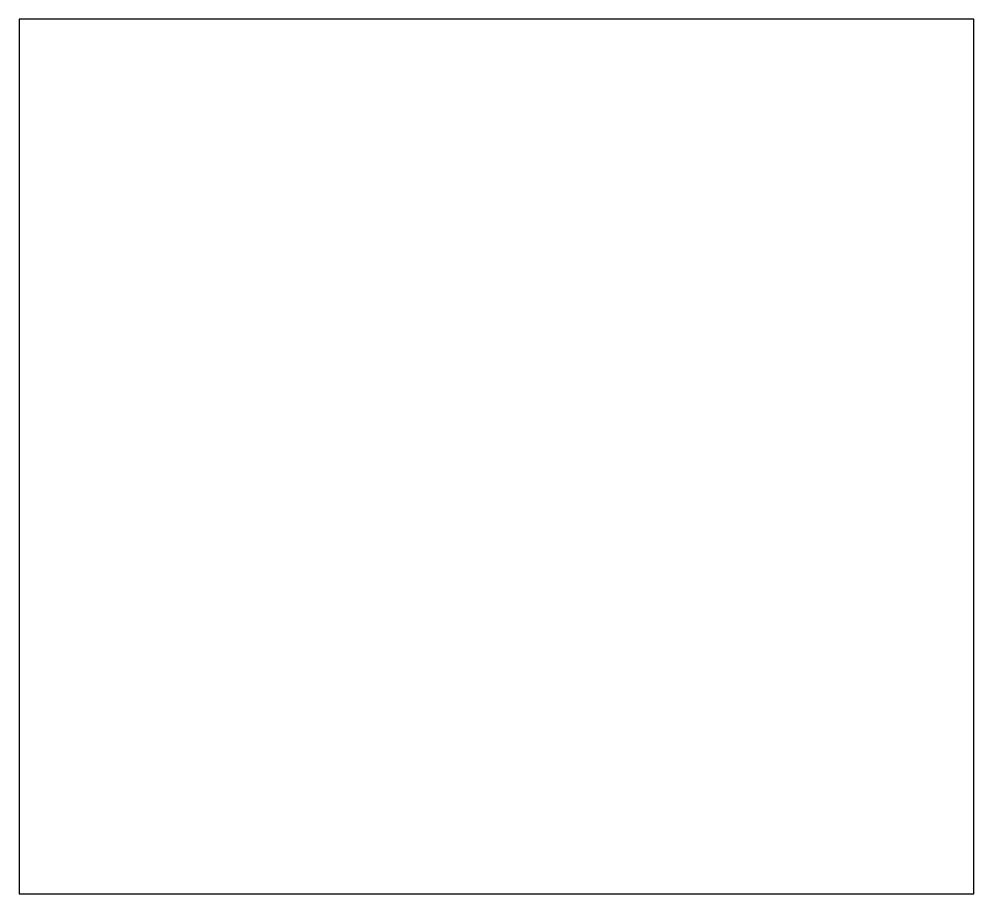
# Model space of a CAD drawing. Header units: millimetres. Extents: x -23.8 to 23.8, y -21.8 to 21.8.
import ezdxf

# ---------------------------------------------------------------- set-up
doc = ezdxf.new("R2010")
doc.units = ezdxf.units.MM

msp = doc.modelspace()

# ---------------------------------------------------------------- linework, layer by layer
msp.add_lwpolyline([(-23.8, 21.8), (-23.8, -21.8), (23.8, -21.8), (23.8, 21.8)], close=True)

doc.saveas('drawing.dxf')
